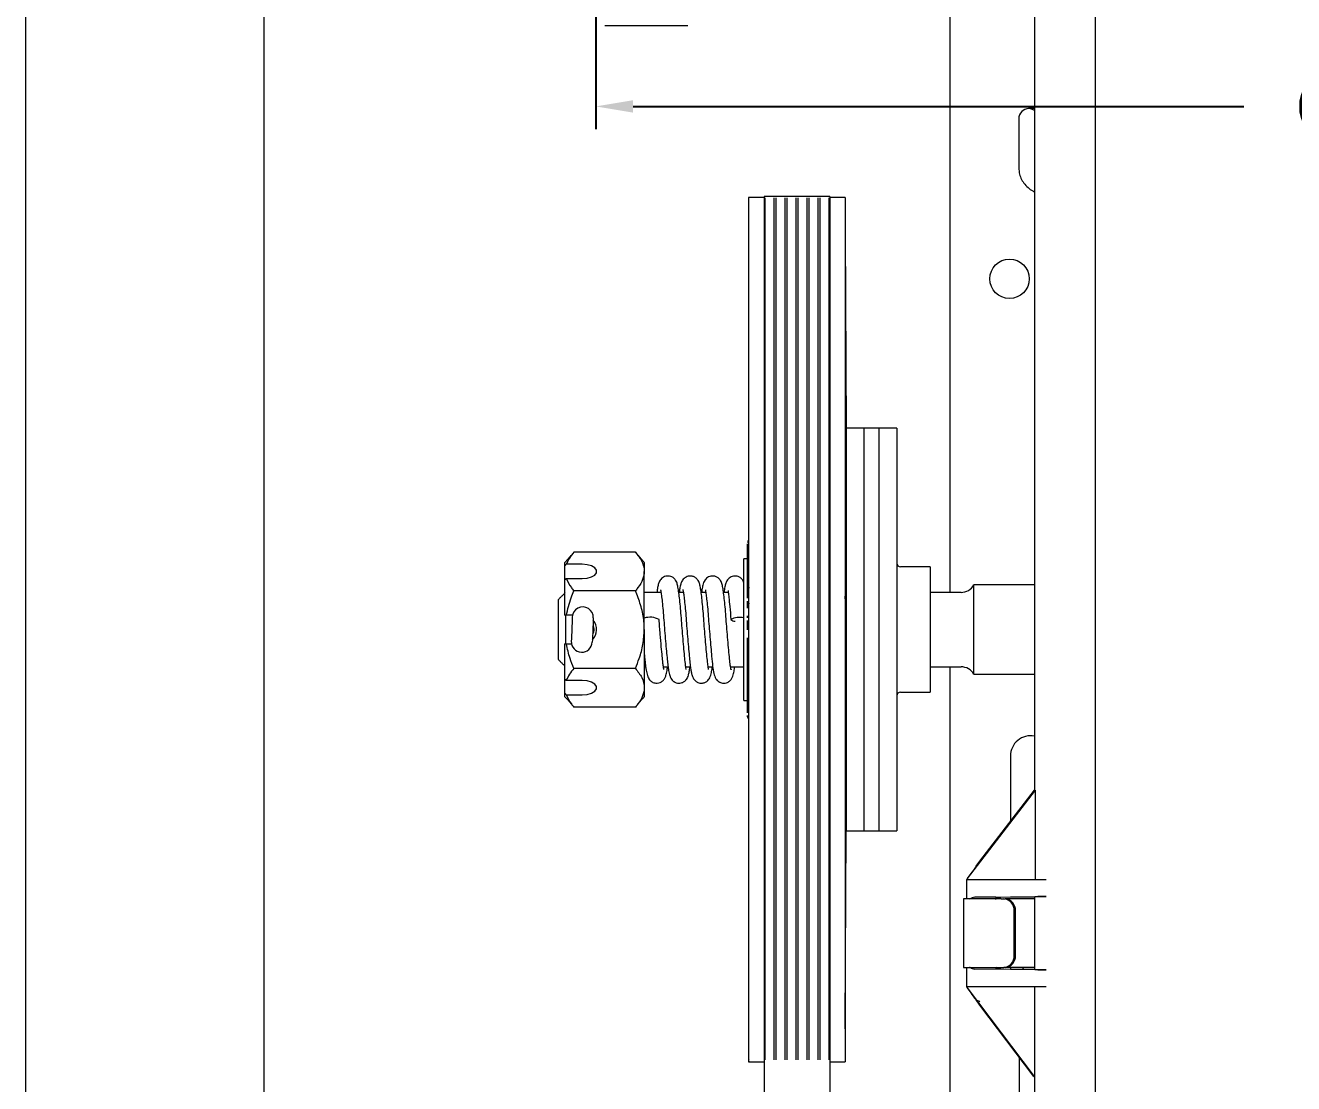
# Model space of a CAD drawing. Extents: x 2.2 to 29, y 8 to 42.7.
# Drawn here: x 5.4 to 16.03, y 15.84 to 24.71 of the extents above; entities that cross this region are included whole.
import ezdxf

# ---------------------------------------------------------------- set-up
doc = ezdxf.new("R2010")
doc.units = 0
doc.header["$LTSCALE"] = 0.5
doc.header["$MEASUREMENT"] = 0
doc.layers.get('Defpoints').update_dxf_attribs({"linetype": 'CONTINUOUS'})
doc.layers.add('DIM', color=1, linetype='CONTINUOUS')
doc.layers.add('OBJ', color=3, linetype='CONTINUOUS')
doc.styles.add('ROMANS', font='romans.shx', dxfattribs={"width": 0.9, "height": 0.375})
doc.dimstyles.new('GENIE', dxfattribs={"dimscale": 2, "dimtxt": 0.25, "dimasz": 0.156, "dimexe": 0.095, "dimexo": 0.0925, "dimgap": 0.095, "dimtad": 0, "dimtih": 1, "dimtoh": 1, "dimdec": 5, "dimzin": 4, "dimdsep": 46, "dimlunit": 5, "dimtxsty": 'ROMANS', "dimcen": 0.09, "dimadec": 0, "dimazin": 0, "dimtfac": 1, "dimtdec": 5, "dimtofl": 0, "dimtmove": 0, "dimatfit": 3, "dimfxl": 0, "dimfrac": 2, "dimtolj": 1, "dimtzin": 4, "dimarcsym": 0})

# ---------------------------------------------------------------- blocks, each defined once
blk = doc.blocks.new('*D34')
at = {"layer": 'Defpoints', "color": 0}
for p in [(10.183, 25.747), (26.183, 25.747), (26.183, 24.028)]:
    blk.add_point(p, dxfattribs=at)
at = {"layer": 'DIM', "color": 0, "lineweight": -2}
for p, q in [((10.183, 25.562), (10.183, 23.838)), ((26.183, 25.562), (26.183, 23.838)), ((10.495, 24.028), (15.614, 24.028)), ((25.871, 24.028), (20.751, 24.028))]:
    blk.add_line(p, q, dxfattribs=at)
at = {"layer": 'DIM', "color": 0}
for points in [[(10.495, 24.08), (10.495, 23.976), (10.183, 24.028)], [(25.871, 24.08), (25.871, 23.976), (26.183, 24.028)]]:
    blk.add_solid(points, dxfattribs=at)
at = {"layer": 'DIM', "color": 0, "insert": (18.183, 24.028), "char_height": 0.375, "attachment_point": 5, "style": 'ROMANS'}
blk.add_mtext('\\A1;16\\POPERATOR OUTPUT\\PSHAFT LENGTH', dxfattribs=at)
blk = doc.blocks.new('*D35')
at = {"layer": 'Defpoints', "color": 0}
for p in [(26.665, 40.907), (7.4, 35.562), (26.665, 19.895)]:
    blk.add_point(p, dxfattribs=at)
at = {"layer": 'DIM', "color": 0, "lineweight": -2}
for p, q in [((26.665, 20.08), (26.665, 41.097)), ((7.712, 40.907), (11.926, 40.907)), ((26.353, 40.907), (17.738, 40.907))]:
    blk.add_line(p, q, dxfattribs=at)
at = {"layer": 'DIM', "color": 0}
for points in [[(7.712, 40.959), (7.712, 40.855), (7.4, 40.907)], [(26.353, 40.959), (26.353, 40.855), (26.665, 40.907)]]:
    blk.add_solid(points, dxfattribs=at)
at = {"layer": 'DIM', "color": 0, "insert": (14.832, 40.907), "char_height": 0.375, "attachment_point": 5, "style": 'ROMANS'}
blk.add_mtext('\\A1;19 1/4 TYPICAL MIN.\\PSIDE ROOM', dxfattribs=at)

msp = doc.modelspace()

# ---------------------------------------------------------------- linework, layer by layer
at = {"layer": 'OBJ', "linetype": 'Continuous', "lineweight": 15}
for p, q in [((14.370217, 30.024074), (14.370217, 14.024075)), ((7.400452, 27.061657), (7.400452, 12.323764)), ((5.400452, 26.961695), (5.400452, 12.323764)), ((13.859306, 25.749074), (13.859306, 18.295349)), ((13.151203, 25.686775), (13.151203, 19.95547)), ((13.728706, 23.924482), (13.728706, 23.848667)), ((13.859306, 24.009505), (13.811205, 24.009505)), ((11.463406, 23.265968), (11.463406, 19.998202)), ((11.463406, 23.259571), (11.463406, 23.260247)), ((11.592908, 23.265907), (11.591903, 23.265968)), ((11.592908, 23.274514), (11.592908, 18.908751)), ((11.599408, 23.260749), (11.599408, 16.037398)), ((11.675406, 23.260749), (11.675406, 16.037398)), ((11.691406, 23.260749), (11.691406, 16.037398)), ((11.767404, 23.260749), (11.767404, 16.037398)), ((11.783408, 23.260749), (11.783408, 16.037398)), ((11.859406, 23.260749), (11.859406, 16.037398)), ((11.875406, 23.260749), (11.875406, 16.037398)), ((11.951404, 23.260749), (11.951404, 16.037398)), ((11.967408, 23.260749), (11.967408, 16.037398)), ((12.043406, 23.260749), (12.043406, 16.037398)), ((12.059406, 23.260749), (12.059406, 16.037398)), ((12.135404, 23.260749), (12.135404, 16.037398)), ((12.144908, 23.274514), (12.144908, 18.908751)), ((12.272405, 23.265968), (12.272405, 16.032198)), ((12.273269, 22.959379), (12.280398, 21.331393)), ((12.280407, 21.330971), (12.280407, 19.789421)), ((12.430405, 21.330971), (12.430405, 17.955968)), ((12.430405, 21.330971), (12.430405, 17.955968)), ((12.555405, 21.330971), (12.555405, 17.955968)), ((12.555405, 21.330971), (12.555405, 17.955968)), ((12.705407, 21.330971), (12.705407, 17.955968)), ((11.455404, 19.906143), (11.455404, 20.361311)), ((9.924208, 20.179395), (9.924208, 20.205969)), ((10.514204, 20.292987), (9.999206, 20.292987)), ((10.589208, 20.205969), (10.589208, 20.130609)), ((11.423405, 19.579665), (11.423405, 20.237221)), ((9.924208, 20.059393), (9.924208, 20.179395)), ((10.069207, 20.190608), (9.935115, 20.190608)), ((10.589208, 19.64347), (10.589208, 20.130609)), ((12.985404, 20.168469), (12.985404, 19.882104)), ((9.924208, 19.763467), (9.924208, 20.059393)), ((9.935115, 20.07061), (10.069207, 20.07061)), ((11.463406, 19.998258), (11.464077, 19.998202)), ((11.463406, 19.998258), (11.463406, 19.928474)), ((13.35246, 19.64347), (13.35246, 20.01797)), ((9.869207, 19.64347), (9.869207, 19.895471)), ((10.514204, 19.968231), (9.999206, 19.968231)), ((11.463406, 19.928474), (11.463406, 19.858689)), ((12.273222, 19.919852), (12.273269, 19.91821)), ((11.455404, 19.822931), (11.455404, 19.882151)), ((11.463406, 19.858689), (11.464077, 19.858638)), ((11.463406, 19.858638), (11.463406, 19.858689)), ((11.463406, 19.858638), (11.464077, 19.858638)), ((11.463406, 19.858638), (11.463406, 16.038379)), ((12.280351, 19.790754), (12.280398, 19.789112)), ((12.280405, 19.788766), (12.280396, 19.78911)), ((12.280407, 19.788764), (12.280407, 19.763754)), ((12.985404, 19.882104), (12.985404, 19.404831)), ((9.929206, 19.765847), (9.929206, 19.64347)), ((9.98729, 19.763467), (9.935115, 19.763467)), ((11.455404, 19.74216), (11.455404, 19.760154)), ((11.455404, 19.64125), (11.455404, 19.718787)), ((12.280405, 19.763754), (12.280396, 19.764096)), ((12.280407, 19.763754), (12.280407, 19.763726)), ((12.280407, 19.763754), (12.280407, 17.962234)), ((9.869207, 19.391469), (9.869207, 19.64347)), ((9.929206, 19.64347), (9.929206, 19.523378)), ((10.589208, 19.64347), (10.589208, 19.156331)), ((11.423405, 19.049718), (11.423405, 19.579665)), ((11.455404, 18.945133), (11.455404, 19.575769)), ((13.35246, 19.26897), (13.35246, 19.64347)), ((9.924208, 19.227542), (9.924208, 19.523467)), ((9.935115, 19.523467), (9.97888, 19.523467)), ((12.985404, 19.404831), (12.985404, 19.11847)), ((10.514204, 19.318709), (9.999206, 19.318709)), ((13.151203, 19.33147), (13.151203, 14.098525)), ((9.924208, 19.107544), (9.924208, 19.227542)), ((10.069207, 19.21633), (9.935115, 19.21633)), ((10.589208, 19.156331), (10.589208, 19.080971)), ((9.924208, 19.080971), (9.924208, 19.107544)), ((9.935115, 19.096327), (10.069207, 19.096327)), ((10.514204, 18.993948), (9.999206, 18.993948)), ((11.455404, 18.91359), (11.455404, 18.922972)), ((11.592908, 18.908751), (11.592908, 11.106191)), ((12.144908, 18.908751), (12.144908, 11.106191)), ((13.658706, 18.584173), (13.658706, 18.033994)), ((13.864863, 18.299075), (13.296103, 17.558053)), ((13.403364, 17.701316), (13.861465, 18.298165)), ((13.859799, 18.298165), (13.860498, 18.299075)), ((13.859799, 18.299075), (13.859799, 18.298165)), ((13.863784, 18.299075), (13.859799, 18.299075)), ((13.861465, 18.298165), (13.859799, 18.298165)), ((13.864863, 18.299075), (13.863784, 18.299075)), ((13.864863, 18.299075), (13.864863, 17.549075)), ((12.273269, 16.32756), (12.280398, 17.955546)), ((12.280396, 17.957519), (12.280405, 17.961871)), ((12.280396, 17.955544), (12.280405, 17.959897)), ((12.280407, 17.962234), (12.280407, 17.961873)), ((12.280407, 17.961873), (12.280407, 17.959897)), ((12.280407, 17.959897), (12.280407, 17.955968)), ((13.37037, 17.659405), (13.402894, 17.701316)), ((13.402894, 17.700677), (13.37037, 17.658292)), ((13.37037, 17.658292), (13.37037, 17.659405)), ((13.402894, 17.700677), (13.403364, 17.701316)), ((13.402894, 17.701316), (13.402894, 17.700677)), ((13.403364, 17.701316), (13.402894, 17.701316)), ((13.289308, 17.549075), (13.289308, 17.386575)), ((13.289308, 17.549075), (13.31544, 17.549075)), ((13.296103, 17.558053), (13.296103, 17.549075)), ((13.31544, 17.549075), (13.957128, 17.549075)), ((13.50227, 17.386575), (13.264306, 17.386575)), ((13.359735, 17.400237), (13.957128, 17.406165)), ((13.582145, 17.386575), (13.50227, 17.386575)), ((13.577203, 17.399073), (13.551305, 17.399073)), ((13.859306, 17.401819), (13.577203, 17.399073)), ((13.582145, 17.386575), (13.603795, 17.386575)), ((13.603795, 17.386575), (13.613796, 17.386575)), ((13.859306, 17.386575), (13.613796, 17.386575)), ((13.863784, 17.404058), (13.859306, 17.401819)), ((13.859306, 17.401819), (13.859306, 16.796329)), ((13.6904, 16.911573), (13.6904, 17.286575)), ((13.700401, 16.911573), (13.700401, 17.286575)), ((13.264306, 16.811573), (13.50227, 16.811573)), ((13.289308, 16.811573), (13.289308, 16.649073)), ((13.50227, 16.811573), (13.582145, 16.811573)), ((13.551305, 16.799075), (13.577203, 16.799075)), ((13.577203, 16.799075), (13.859306, 16.796329)), ((13.582145, 16.811573), (13.603795, 16.811573)), ((13.613796, 16.811573), (13.603795, 16.811573)), ((13.859306, 16.811573), (13.613796, 16.811573)), ((13.658706, 16.811573), (13.658706, 16.798282)), ((13.957128, 16.791988), (13.359735, 16.797916)), ((13.859306, 16.796329), (13.863784, 16.794091)), ((13.31544, 16.649073), (13.289308, 16.649073)), ((13.295597, 16.64071), (13.295597, 16.649073)), ((13.295597, 16.64071), (13.858579, 15.899073)), ((13.957128, 16.649073), (13.31544, 16.649073)), ((13.864136, 15.899073), (13.864136, 16.649073)), ((13.402894, 16.495852), (13.370046, 16.539124)), ((13.855913, 15.899073), (13.402894, 16.495852)), ((11.464076, 16.038379), (11.463405, 16.032198)), ((11.463405, 16.032198), (11.464076, 16.027365)), ((11.463406, 16.038379), (11.464077, 16.038379)), ((11.463406, 16.037703), (11.464077, 16.038379)), ((11.463406, 16.038379), (11.463406, 16.037703)), ((11.463406, 16.037703), (11.463406, 16.032198)), ((11.463406, 16.032198), (11.463406, 16.026693)), ((11.463406, 16.027364), (11.463406, 16.020967)), ((11.463406, 16.026693), (11.464077, 16.027364)), ((11.591903, 16.020967), (11.592908, 16.021033)), ((12.272405, 16.032198), (12.272405, 16.020967)), ((13.855913, 15.899073), (13.858579, 15.899073)), ((13.864136, 15.899073), (13.858579, 15.899073)), ((13.859306, 15.899073), (13.859306, 13.899074))]:
    msp.add_line(p, q, dxfattribs=at)
at = {"layer": 'OBJ', "linetype": 'Continuous', "lineweight": 15, "flags": 128}
for points in [[(10.069207, 20.07061), (10.110249, 20.074228), (10.146341, 20.084647), (10.17313, 20.100609), (10.187383, 20.12019), (10.187383, 20.141028), (10.17313, 20.160608), (10.146341, 20.17657), (10.110249, 20.186989), (10.069207, 20.190608)], [(9.985488, 19.749012), (9.985375, 19.746309), (9.984718, 19.730413), (9.983564, 19.70246), (9.98208, 19.666486), (9.98048, 19.62771), (9.978997, 19.591736), (9.977842, 19.563783), (9.977185, 19.547886), (9.977073, 19.545183)], [(10.161336, 19.741752), (10.161223, 19.739048), (10.160571, 19.723157), (10.159416, 19.695199), (10.157933, 19.65923), (10.156333, 19.620449), (10.154845, 19.58448), (10.15369, 19.556522), (10.153038, 19.540631), (10.152925, 19.537927)], [(10.069207, 19.096327), (10.110249, 19.099946), (10.146341, 19.110365), (10.17313, 19.126331), (10.187383, 19.145912), (10.187383, 19.16675), (10.17313, 19.18633), (10.146341, 19.202292), (10.110249, 19.212711), (10.069207, 19.21633)]]:
    msp.add_lwpolyline(points, dxfattribs=at)
at = {"layer": 'OBJ', "linetype": 'Continuous', "lineweight": 15}
msp.add_circle((13.651205, 22.583525), 0.165, dxfattribs=at)
for centre, radius, start, end in [((11.485436, 20.373336), 0.030032, 137.184584, 179.9737946), ((12.736655, 20.199719), 0.03125, 180, 270), ((13.244205, 20.080469), 0.125, 270, 330), ((10.073411, 19.745382), 0.088, 357.6368788, 177.6368788), ((10.069205, 19.643469), 0.12, 314.8034507, 40.4703069), ((10.636888, 19.588777), 0.158229, 61.1634875, 107.919912), ((11.388458, 19.59348), 0.152591, 76.7600757, 118.6886222), ((11.348717, 19.76003), 0.046816, 224.291638, 272.0449349), ((10.065, 19.541556), 0.088, 177.6368788, 357.6368788), ((13.244205, 19.206469), 0.125, 30, 90), ((12.736655, 19.087219), 0.03125, 90, 180), ((11.485436, 18.913603), 0.030032, 180.0262054, 222.815416), ((13.828705, 18.584175), 0.17, 79.6302402, 180), ((13.596577, 17.292822), 0.094031, 356.1911802, 85.5974429), ((13.606578, 17.292822), 0.094031, 356.1911802, 85.5974429), ((13.596575, 16.905329), 0.094033, 274.4037402, 3.8076367), ((13.606576, 16.905329), 0.094033, 274.4037402, 3.8076367)]:
    msp.add_arc(centre, radius, start, end, dxfattribs=at)
for centre, major_axis, ratio, start_param, end_param in [((13.811205, 23.92448), (0, 0.085026), 0.970295726, 0, 1.570796327), ((13.811205, 23.92448), (0, 0.085026), 0.970295726, 5.660731755, 6.283185307), ((15.054197, 19.643469), (-2.497891, 2.79257), 0.923736131, 0.782163929, 0.801488803), ((15.054197, 19.643469), (-2.497891, 2.79257), 0.923736131, 0.801488803, 0.820813677), ((13.409305, 17.707299), (0.124992, 0.166179), 0.008384536, 1.869457154, 2.692490846), ((13.409305, 17.399074), (0.142, 0), 0.008726868, 0.001044726, 1.927383421), ((14.238726, 17.404002), (0.375, 0), 0.008726868, 2.420268055, 3.124139361), ((14.238726, 16.794148), (0.375, 0), 0.008726868, 3.159045946, 3.862917252), ((13.409305, 16.489158), (-0.124992, 0.167957), 0.008359396, 0.439495111, 1.262528803), ((13.409305, 16.438365), (0.117458, -0.096967), 0.441002387, 1.971278333, 2.239448772)]:
    msp.add_ellipse(centre, major_axis=major_axis, ratio=ratio, start_param=start_param, end_param=end_param, dxfattribs=at)
for points in [[(10.257707, 24.707354), (10.952707, 24.707354)], [(13.728706, 23.848667), (13.728706, 23.507991)], [(11.591903, 23.265968), (11.463406, 23.265968)], [(12.144908, 23.274514), (11.592908, 23.274514)], [(12.272405, 23.265968), (12.144908, 23.265968)], [(12.273133, 22.989801), (12.273269, 22.959379)], [(12.430405, 21.330971), (12.280407, 21.330971)], [(12.555405, 21.330971), (12.430405, 21.330971)], [(12.705407, 21.330971), (12.555405, 21.330971)], [(9.999206, 20.292987), (9.924208, 20.205969)], [(10.589208, 20.205969), (10.514204, 20.292987)], [(11.455404, 20.237221), (11.423405, 20.237221)], [(9.924208, 20.179395), (9.935115, 20.190608)], [(12.985404, 20.168469), (12.736655, 20.168469)], [(9.935115, 20.07061), (9.924208, 20.059393)], [(13.859306, 20.01797), (13.35246, 20.01797)], [(9.924208, 19.950471), (9.869207, 19.895471)], [(10.72911, 19.95547), (10.589208, 19.95547)], [(10.916597, 19.95547), (10.878206, 19.95547)], [(11.10414, 19.95547), (11.065623, 19.95547)], [(11.292552, 19.95547), (11.25311, 19.95547)], [(12.273269, 19.91821), (12.273133, 19.922879)], [(12.280351, 19.790754), (12.273222, 19.919852)], [(13.244205, 19.95547), (12.985404, 19.95547)], [(9.869207, 19.391469), (9.924208, 19.336468)], [(10.589208, 19.33147), (10.600664, 19.33147)], [(10.74938, 19.33147), (10.788226, 19.33147)], [(10.937228, 19.33147), (10.975765, 19.33147)], [(11.124608, 19.33147), (11.163318, 19.33147)], [(11.312128, 19.33147), (11.423405, 19.33147)], [(12.985404, 19.33147), (13.244205, 19.33147)], [(13.35246, 19.26897), (13.859306, 19.26897)], [(9.924208, 19.227542), (9.935115, 19.21633)], [(9.935115, 19.096327), (9.924208, 19.107544)], [(9.924208, 19.080971), (9.999206, 18.993948)], [(10.514204, 18.993948), (10.589208, 19.080971)], [(11.423405, 19.049718), (11.455404, 19.049718)], [(12.736655, 19.11847), (12.985404, 19.11847)], [(12.280407, 17.955968), (12.430405, 17.955968)], [(12.430405, 17.955968), (12.555405, 17.955968)], [(12.555405, 17.955968), (12.705407, 17.955968)], [(13.264306, 17.386575), (13.264306, 16.811573)], [(13.767435, 16.811573), (13.759785, 16.797296)], [(12.273269, 16.329635), (12.273133, 16.299569)], [(12.273133, 16.297138), (12.273269, 16.32756)], [(13.732705, 16.061381), (13.732705, 15.384779)], [(11.463406, 16.020967), (11.591903, 16.020967)], [(12.144908, 16.020967), (12.272405, 16.020967)]]:
    msp.add_open_spline(points, degree=1, dxfattribs=at)
for points, knots in [([(13.72972, 23.508132), (13.730034, 23.495528), (13.730735, 23.467396), (13.745674, 23.425368), (13.770452, 23.384143), (13.804861, 23.348575), (13.835201, 23.324867), (13.855089, 23.314994), (13.859306, 23.312901)], [0, 0, 0, 0, 0.15674497, 0.349861038, 0.547451785, 0.74840934, 0.94664515, 1, 1, 1, 1]), ([(9.999206, 20.292987), (9.985672, 20.276481), (9.958442, 20.243274), (9.942921, 20.208232), (9.935115, 20.190608)], [0, 0, 0, 0, 0.4970381863, 1, 1, 1, 1]), ([(10.514204, 20.292987), (10.53391, 20.267739), (10.574038, 20.216324), (10.589034, 20.160165), (10.589203, 20.131372), (10.589208, 20.130609)], [0, 0, 0, 0, 0.484344167, 0.986328035, 1, 1, 1, 1]), ([(10.589208, 20.130609), (10.586353, 20.10788), (10.580541, 20.061601), (10.546904, 20.007787), (10.521574, 19.977145), (10.514204, 19.968231)], [0, 0, 0, 0, 0.406292212, 0.827269617, 1, 1, 1, 1]), ([(9.935115, 20.07061), (9.947285, 20.045097), (9.963949, 20.010166), (9.991719, 19.977136), (9.999206, 19.968231)], [0, 0, 0, 0, 0.730380542, 1, 1, 1, 1]), ([(10.941044, 19.308111), (10.941152, 19.307947), (10.942521, 19.305851), (10.937745, 19.322535), (10.933157, 19.358782), (10.926717, 19.420601), (10.919362, 19.49834), (10.911741, 19.586283), (10.904501, 19.675597), (10.898295, 19.76149), (10.891435, 19.840941), (10.884198, 19.910509), (10.877269, 19.965837), (10.869802, 20.008795), (10.864125, 20.033145), (10.85308, 20.056347), (10.837193, 20.07545), (10.814466, 20.088789), (10.790881, 20.093486), (10.768086, 20.091117), (10.749037, 20.083492), (10.732493, 20.071021), (10.716433, 20.050658), (10.707519, 20.027052), (10.700399, 19.998059), (10.696433, 19.9696), (10.694464, 19.95547)], [0, 0, 0, 0, 0.004043942, 0.051407201, 0.106429469, 0.167791668, 0.232067682, 0.296529446, 0.359158409, 0.418705341, 0.47901036, 0.5398637, 0.598834295, 0.653667212, 0.704271741, 0.727362999, 0.750464073, 0.773155333, 0.79178788, 0.807366662, 0.824168647, 0.842171098, 0.860700417, 0.901784387, 0.951236117, 1, 1, 1, 1]), ([(11.12848, 19.308421), (11.128556, 19.30848), (11.12892, 19.30876), (11.124586, 19.327765), (11.119342, 19.370017), (11.112774, 19.435529), (11.105265, 19.516151), (11.097672, 19.605025), (11.090634, 19.69392), (11.084444, 19.778691), (11.07743, 19.856481), (11.070224, 19.92318), (11.063302, 19.975823), (11.055785, 20.015747), (11.049716, 20.039373), (11.035213, 20.064337), (11.015425, 20.082237), (10.992277, 20.09163), (10.968468, 20.093289), (10.947339, 20.088512), (10.929286, 20.078878), (10.914417, 20.064866), (10.901233, 20.044704), (10.893503, 20.021573), (10.886966, 19.992917), (10.883552, 19.966535), (10.88212, 19.95547)], [0, 0, 0, 0, 0.013158492, 0.062281512, 0.118701325, 0.181153802, 0.245691116, 0.309983415, 0.372039424, 0.431438148, 0.492035607, 0.552839738, 0.611042241, 0.665029657, 0.714509626, 0.73735601, 0.760843321, 0.782012357, 0.798767209, 0.814762973, 0.832113146, 0.850420996, 0.8692779, 0.912132426, 0.963147537, 1, 1, 1, 1]), ([(11.316267, 19.307605), (11.316289, 19.307573), (11.317178, 19.306293), (11.314462, 19.314037), (11.311572, 19.333403), (11.305458, 19.382452), (11.298796, 19.451091), (11.29116, 19.534332), (11.283635, 19.623735), (11.276824, 19.712046), (11.270544, 19.795572), (11.263415, 19.87153), (11.256263, 19.935217), (11.249303, 19.985322), (11.241839, 20.021854), (11.23482, 20.046295), (11.215585, 20.072392), (11.19333, 20.087242), (11.169873, 20.093213), (11.146605, 20.091933), (11.127047, 20.085086), (11.109998, 20.073427), (11.087543, 20.046892), (11.080816, 20.019781), (11.073481, 19.987478), (11.070584, 19.963309), (11.069645, 19.95547)], [0, 0, 0, 0, 0.000575027, 0.022945204, 0.073742584, 0.131502594, 0.194774084, 0.259442285, 0.32343637, 0.384798288, 0.444262449, 0.505042512, 0.565606075, 0.622959913, 0.676073533, 0.724324052, 0.74728572, 0.770420353, 0.789824662, 0.805538047, 0.82213099, 0.839972447, 0.858450483, 0.922310589, 0.9747983, 1, 1, 1, 1]), ([(11.423405, 20.03664), (11.42068, 20.044469), (11.416164, 20.057442), (11.393984, 20.079903), (11.371164, 20.090641), (11.347382, 20.093517), (11.325544, 20.089641), (11.307119, 20.080843), (11.285798, 20.062238), (11.272899, 20.036713), (11.265486, 20.009022), (11.260054, 19.981657), (11.257557, 19.959906), (11.257047, 19.95547)], [0, 0, 0, 0, 0.116682211, 0.193347122, 0.265721836, 0.323684134, 0.375925466, 0.432795857, 0.49322009, 0.621237284, 0.775377994, 0.954182659, 1, 1, 1, 1]), ([(9.935115, 19.763467), (9.946886, 19.813112), (9.963455, 19.882989), (9.991179, 19.949091), (9.999206, 19.968231)], [0, 0, 0, 0, 0.710443762, 1, 1, 1, 1]), ([(10.589208, 19.64347), (10.589127, 19.650908), (10.588595, 19.699572), (10.576292, 19.79039), (10.546287, 19.890725), (10.522136, 19.94907), (10.514204, 19.968231)], [0, 0, 0, 0, 0.066532301, 0.435273222, 0.814540132, 1, 1, 1, 1]), ([(10.726331, 19.976289), (10.726092, 19.97618), (10.725541, 19.975928), (10.728456, 19.961708), (10.733199, 19.929699), (10.739673, 19.875788), (10.74665, 19.804871), (10.753064, 19.722831), (10.759722, 19.634911), (10.767156, 19.545791), (10.774462, 19.46336), (10.781024, 19.395018), (10.786514, 19.34149), (10.792374, 19.299249), (10.799911, 19.26324), (10.811389, 19.23645), (10.821971, 19.221058), (10.83177, 19.211711), (10.839562, 19.206324), (10.846818, 19.202125), (10.858853, 19.197027), (10.87703, 19.193578), (10.895963, 19.195194), (10.912863, 19.201187), (10.929632, 19.210978), (10.947613, 19.230378), (10.959132, 19.257904), (10.966685, 19.294922), (10.970187, 19.315178), (10.972076, 19.331349), (10.97209, 19.33147)], [0, 0, 0, 0, 0.019231157, 0.044299237, 0.094631679, 0.151116129, 0.212401557, 0.273585016, 0.33522618, 0.399065434, 0.462989081, 0.521296607, 0.572527036, 0.6210409, 0.677439133, 0.708668851, 0.734170893, 0.752761409, 0.759429677, 0.764436229, 0.774676451, 0.789118921, 0.807585296, 0.818119319, 0.829843254, 0.858536261, 0.908583641, 0.950019319, 0.99962741, 1, 1, 1, 1]), ([(10.913922, 19.976261), (10.913665, 19.97651), (10.912625, 19.977523), (10.914968, 19.967867), (10.919465, 19.93849), (10.925809, 19.888224), (10.932734, 19.820259), (10.939362, 19.740033), (10.945778, 19.652857), (10.953149, 19.563562), (10.960522, 19.479012), (10.967293, 19.407615), (10.972913, 19.35119), (10.977857, 19.313082), (10.983641, 19.280243), (10.991785, 19.251095), (11.003212, 19.22864), (11.016076, 19.214372), (11.026302, 19.206418), (11.040258, 19.199211), (11.056434, 19.194586), (11.078122, 19.193735), (11.099708, 19.200378), (11.124425, 19.216123), (11.141604, 19.241623), (11.152259, 19.282462), (11.156696, 19.309594), (11.159092, 19.328368), (11.159488, 19.33147)], [0, 0, 0, 0, 0.008518751, 0.034564499, 0.084062656, 0.139443927, 0.200000227, 0.261776392, 0.322924416, 0.386523051, 0.450854875, 0.510698646, 0.56319004, 0.611603174, 0.646547505, 0.686560847, 0.725475718, 0.746921296, 0.761327399, 0.770839658, 0.783588694, 0.800515291, 0.821060431, 0.833097003, 0.879983595, 0.94030567, 0.990137383, 1, 1, 1, 1]), ([(11.101104, 19.976819), (11.101017, 19.976179), (11.100751, 19.974232), (11.106079, 19.946195), (11.111876, 19.900073), (11.118842, 19.835111), (11.125604, 19.756984), (11.131875, 19.670758), (11.139134, 19.581555), (11.146561, 19.495292), (11.154454, 19.410467), (11.162036, 19.335402), (11.170056, 19.279587), (11.183804, 19.239055), (11.199072, 19.218729), (11.208806, 19.210099), (11.216521, 19.20513), (11.224385, 19.20089), (11.23681, 19.196166), (11.256238, 19.193376), (11.276052, 19.196374), (11.292673, 19.203637), (11.30834, 19.214308), (11.327062, 19.236874), (11.337963, 19.27322), (11.34335, 19.304279), (11.346154, 19.325561), (11.346933, 19.33147)], [0, 0, 0, 0, 0.024137104, 0.073394427, 0.127602518, 0.187289784, 0.249420342, 0.310281125, 0.373547483, 0.437970824, 0.49928839, 0.577884332, 0.654046147, 0.714935156, 0.739182256, 0.756446226, 0.762469088, 0.767022492, 0.778076196, 0.793355405, 0.812546087, 0.823465497, 0.835825166, 0.866083957, 0.929744373, 0.980494467, 1, 1, 1, 1]), ([(11.291914, 19.971244), (11.291515, 19.971237), (11.289974, 19.971211), (11.293027, 19.95344), (11.29819, 19.911594), (11.306563, 19.835587), (11.312196, 19.764954), (11.315216, 19.72709)], [0, 0, 0, 0, 0.055471065, 0.214460497, 0.427367787, 0.693027047, 1, 1, 1, 1]), ([(12.280407, 19.788764), (12.280406, 19.788932), (12.280402, 19.789601), (12.280373, 19.79026), (12.280351, 19.790754)], [0, 0, 0, 0, 0.250425188, 1, 1, 1, 1]), ([(9.924208, 19.763467), (9.926233, 19.763467), (9.929867, 19.763467), (9.933505, 19.763467), (9.935115, 19.763467)], [0, 0, 0, 0, 0.557402891, 1, 1, 1, 1]), ([(10.158646, 19.676614), (10.159309, 19.675412), (10.16476, 19.665522), (10.164998, 19.653782), (10.165208, 19.64347)], [0, 0, 0, 0, 0.121509453, 1, 1, 1, 1]), ([(10.753702, 19.307675), (10.753756, 19.307703), (10.753939, 19.307796), (10.751684, 19.316783), (10.748677, 19.334695), (10.744324, 19.368342), (10.739041, 19.422275), (10.731458, 19.50221), (10.72225, 19.60887), (10.716315, 19.686717), (10.7132, 19.727578)], [0, 0, 0, 0, 0.026095456, 0.088393935, 0.175519273, 0.285890775, 0.420408852, 0.587039205, 0.783243351, 1, 1, 1, 1]), ([(10.165208, 19.64347), (10.164724, 19.632705), (10.164096, 19.618706), (10.157244, 19.606969), (10.155661, 19.604257)], [0, 0, 0, 0, 0.768974756, 1, 1, 1, 1]), ([(10.514204, 19.318709), (10.525348, 19.346204), (10.551713, 19.411259), (10.582105, 19.519668), (10.58682, 19.601855), (10.589208, 19.64347)], [0, 0, 0, 0, 0.265458187, 0.628071511, 1, 1, 1, 1]), ([(9.935115, 19.523467), (9.933505, 19.523467), (9.929867, 19.523467), (9.926233, 19.523467), (9.924208, 19.523467)], [0, 0, 0, 0, 0.442597109, 1, 1, 1, 1]), ([(9.999206, 19.318709), (9.987839, 19.346172), (9.960402, 19.41246), (9.944455, 19.482466), (9.935115, 19.523467)], [0, 0, 0, 0, 0.414310422, 1, 1, 1, 1]), ([(10.589208, 19.440706), (10.590531, 19.426752), (10.593763, 19.392684), (10.597926, 19.351596), (10.602225, 19.318141), (10.607531, 19.285152), (10.616801, 19.248079), (10.632943, 19.221376), (10.649098, 19.207893), (10.662379, 19.200447), (10.677954, 19.195259), (10.698501, 19.193411), (10.719453, 19.198255), (10.735041, 19.206598), (10.749683, 19.218199), (10.7618, 19.234995), (10.773257, 19.263564), (10.779337, 19.294856), (10.782966, 19.320687), (10.784481, 19.33147)], [0, 0, 0, 0, 0.067169099, 0.163983034, 0.233605883, 0.293355582, 0.404349022, 0.504836117, 0.535213502, 0.554016154, 0.577025192, 0.608149076, 0.646500001, 0.668573911, 0.693808871, 0.755353531, 0.819666086, 0.924719195, 1, 1, 1, 1]), ([(9.999206, 19.318709), (9.985672, 19.302203), (9.958442, 19.268996), (9.942921, 19.233954), (9.935115, 19.21633)], [0, 0, 0, 0, 0.497037617, 1, 1, 1, 1]), ([(10.514204, 19.318709), (10.53391, 19.293461), (10.574038, 19.242045), (10.589034, 19.185889), (10.589203, 19.157094), (10.589208, 19.156331)], [0, 0, 0, 0, 0.48434417, 0.986328793, 1, 1, 1, 1]), ([(10.589208, 19.156331), (10.586353, 19.133602), (10.580541, 19.087322), (10.546904, 19.033512), (10.521574, 19.002865), (10.514204, 18.993948)], [0, 0, 0, 0, 0.406290308, 0.827264959, 1, 1, 1, 1]), ([(9.935115, 19.096327), (9.947286, 19.070818), (9.96395, 19.035891), (9.991719, 19.002855), (9.999206, 18.993948)], [0, 0, 0, 0, 0.730371107, 1, 1, 1, 1]), ([(12.280398, 17.955541), (12.280398, 17.955904), (12.280397, 17.957356), (12.280403, 17.958808), (12.280407, 17.959897)], [0, 0, 0, 0, 0.249997953, 1, 1, 1, 1]), ([(13.359735, 17.400237), (13.352055, 17.398722), (13.336927, 17.395738), (13.322581, 17.387076), (13.31553, 17.382944), (13.31544, 17.382891)], [0, 0, 0, 0, 0.5043971898, 0.9936217436, 1, 1, 1, 1]), ([(13.534306, 17.382079), (13.534562, 17.384306), (13.535075, 17.388761), (13.539004, 17.39438), (13.544623, 17.398311), (13.549078, 17.398819), (13.551305, 17.399073)], [0, 0, 0, 0, 0.250009369, 0.500001095, 0.750000238, 1, 1, 1, 1]), ([(13.31544, 16.815257), (13.31553, 16.815206), (13.318168, 16.813705), (13.325706, 16.809461), (13.340042, 16.801519), (13.352484, 16.799243), (13.359735, 16.797916)], [0, 0, 0, 0, 0.006352885, 0.184662797, 0.524798904, 1, 1, 1, 1]), ([(13.534306, 16.816074), (13.534562, 16.813847), (13.535075, 16.809392), (13.539004, 16.803773), (13.544624, 16.799843), (13.549078, 16.799331), (13.551305, 16.799075)], [0, 0, 0, 0, 0.250002447, 0.49998409, 0.749971319, 1, 1, 1, 1])]:
    msp.add_open_spline(points, degree=3, knots=knots, dxfattribs=at)

# ---------------------------------------------------------------- dimensions: what is measured, and where the dimension line sits
at = {"layer": 'DIM'}
dim = msp.add_linear_dim(base=(26.664904, 40.907334), p1=(7.400452, 35.56166), p2=(26.664904, 19.895471), text='<> TYPICAL MIN.\\PSIDE ROOM', dimstyle='GENIE', override={"dimse1": 1}, dxfattribs=at)
dim.commit()
dim.dimension.update_dxf_attribs({"geometry": '*D35', "text_midpoint": (14.831718, 40.907334), "dimtype": 160})
dim = msp.add_linear_dim(base=(26.182707, 24.027958), p1=(10.182704, 25.746774), p2=(26.182707, 25.746774), text='<>\\POPERATOR OUTPUT\\PSHAFT LENGTH', dimstyle='GENIE', dxfattribs=at)
dim.commit()
dim.dimension.update_dxf_attribs({"geometry": '*D34', "text_midpoint": (18.182706, 24.027958)})

doc.saveas('drawing.dxf')
